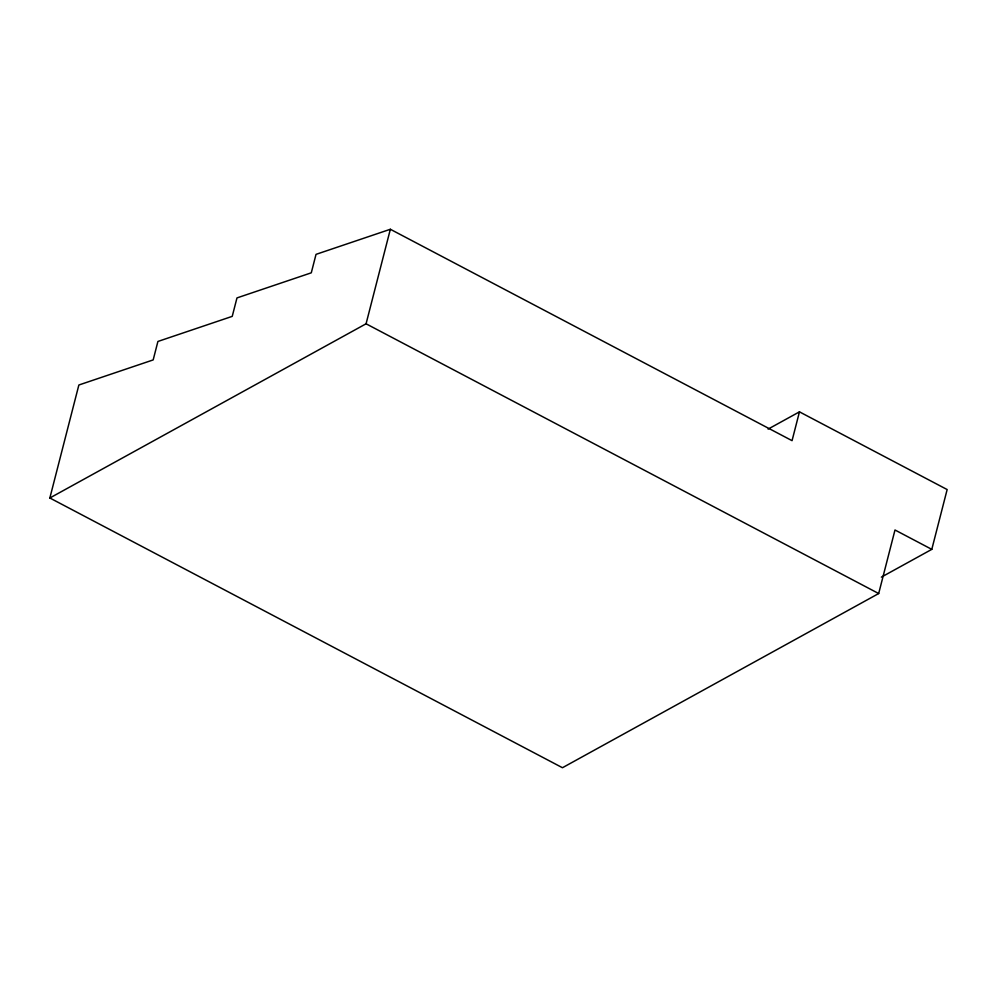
<?xml version="1.0" encoding="UTF-8"?>
<svg xmlns="http://www.w3.org/2000/svg" width="997" height="997" viewBox="0 0 997 997"><rect width="100%" height="100%" fill="white"/><g stroke="black" fill="none" stroke-linecap="round" stroke-linejoin="round"><path stroke-width="1.5" d="M931.796 549.359L894.994 529.993L878.681 593.539L562.458 767.727L49.85 497.989L78.863 385.004L153.177 359.917L157.912 341.46L232.239 316.361L236.974 297.916L311.288 272.817L316.024 254.36L390.35 229.273L792.054 440.662L799.457 411.848L947.15 489.552L931.796 549.359L881.36 577.138M49.85 497.989L366.073 323.788L390.35 229.273M768.101 429.109L799.457 411.848M366.073 323.788L878.681 593.539"/></g></svg>
